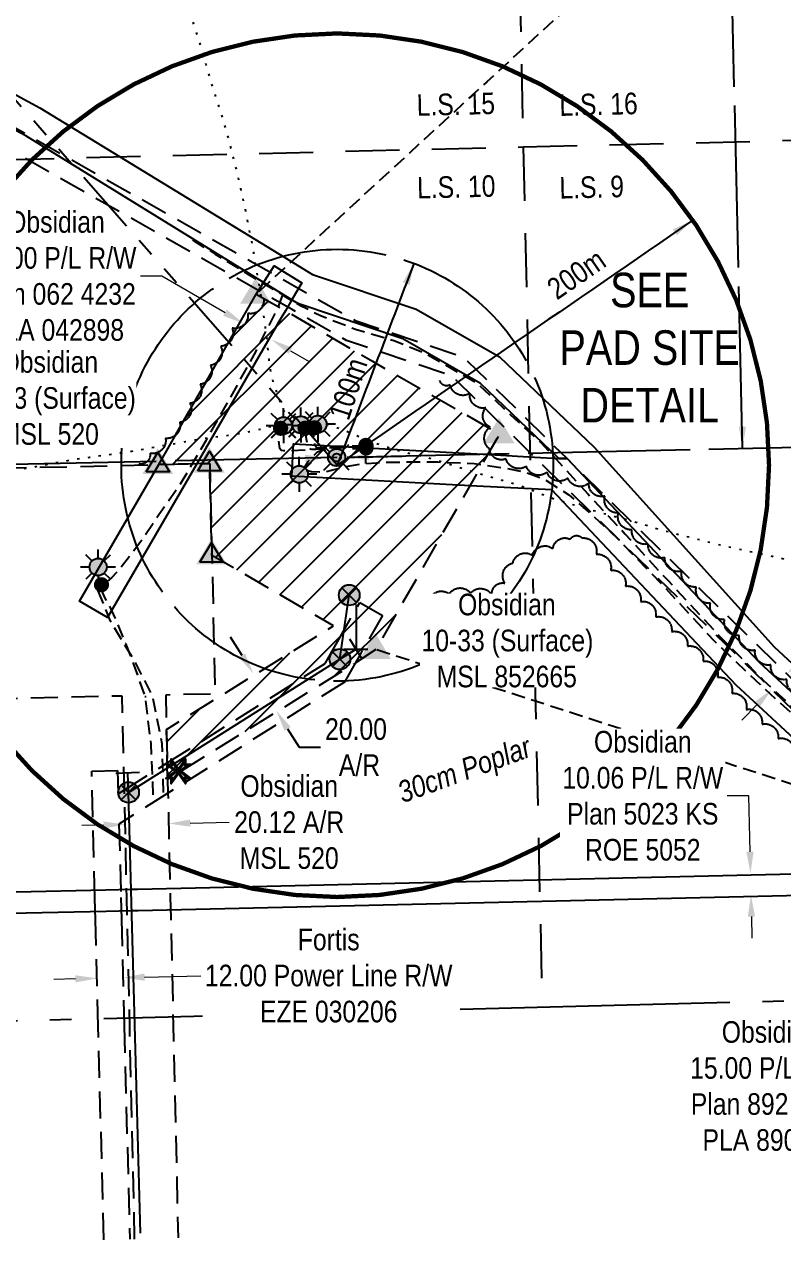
# Model space of a CAD drawing. Extents: x 603314 to 607594, y 5892047 to 5896223.
# Drawn here: x 606852 to 607203, y 5893960 to 5894525 of the extents above; entities that cross this region are included whole.
import ezdxf
from ezdxf.enums import TextEntityAlignment as Align

# ---------------------------------------------------------------- set-up
doc = ezdxf.new("R2010")
doc.units = 0
doc.header["$LTSCALE"] = 5
doc.header["$PDSIZE"] = 5
for name, pattern in [('0', [1, 1, 0]), ('foc-ACCESSROAD', [3.75, 2.5, -1.25]), ('foc-BUFFER', [16.75, 15, -1.75]), ('foc-COORDS', [16.75, 15, -1.75]), ('foc-DOT', [1, 0.2, -0.8]), ('foc-DRILLPATH', [14.75, 6, -1.75, 1.75, -1.75, 1.75, -1.75]), ('foc-FLOWLINE', [3.75, 2.5, -1.25]), ('foc-LSD', [8, 5, -3]), ('foc-QUARTERLINE', [33, 25, -3, 2, -3]), ('foc-TIELINE', [1.875, 1.25, -0.625]), ('POWERLINE5', [7.8, 2.4, -0.6, 0.6, -0.6, 0.6, -0.6, 2.4]), ('UG_PIPE', [1.875, 1.25, -0.625])]:
    doc.linetypes.add(name, pattern=pattern)
doc.layers.get('Defpoints').update_dxf_attribs({"color": 9})
for name, color, linetype in [('ABADATA-DRILL', 8, 'foc-DOT'), ('AS-PIPE-UG', 44, 'UG_PIPE'), ('AS-POWER', 104, 'foc-POWER'), ('AS-POWER-EXISTING', 72, 'POWERLINE5'), ('AS-SYMBOL', 7, 'Continuous'), ('AUX-BUFFER', 7, 'foc-BUFFER'), ('C-AR', 13, 'foc-ACCESSROAD'), ('C-RW', 13, 'Continuous'), ('C-WS', 13, 'foc-ACCESSROAD'), ('C-WS-S', 13, 'Continuous'), ('DETAIL-T', 7, 'Continuous'), ('F-EZE', 190, 'foc-FLOWLINE'), ('L-MON', 1, 'Continuous'), ('L-SECQ', 8, 'foc-QUARTERLINE'), ('L-SECTION-LSD', 7, 'foc-LSD'), ('L-TIE', 7, 'foc-TIELINE'), ('P-OFFSETS', 7, 'foc-COORDS'), ('P-PDRILLPATH', 12, 'foc-DRILLPATH'), ('P-PROPOSED-EXISTING-H', 59, 'Continuous'), ('P-TXT', 4, 'Continuous'), ('T-BUSH', 110, '0'), ('T-BUSH-T', 110, 'Continuous')]:
    doc.layers.add(name, color=color, linetype=linetype)
for name, color, linetype, lineweight in [('C-AR-T', 13, 'Continuous', 9), ('C-RW-T', 13, 'Continuous', 9), ('F-EZE-T', 190, 'Continuous', 9)]:
    doc.layers.add(name, color=color, linetype=linetype, lineweight=lineweight)
doc.styles.add('100L', font='ARIALN.TTF', dxfattribs={"height": 11})
doc.styles.add('80CG', font='ARIALN.TTF', dxfattribs={"height": 10})
doc.styles.add('80L', font='ARIALN.TTF', dxfattribs={"height": 10})
doc.styles.add('80LS', font='ARIALNI.TTF', dxfattribs={"height": 10})
doc.styles.add('foc-LtypeFont', font='ARIALN.TTF', dxfattribs={"height": 7.35})
doc.linetypes.add('foc-POWER', pattern='A,6,-1,["P",foc-LtypeFont,S=0.2,R=0,X=-0.625,Y=-0.75],-1.24,4', length=12.24)
doc.dimstyles.new('CG2011', dxfattribs={"dimscale": 5, "dimtxt": 9, "dimasz": 2, "dimexe": 0.2, "dimexo": 0.0625, "dimgap": 0.5, "dimtad": 0, "dimtih": 1, "dimtoh": 1, "dimzin": 0, "dimdsep": 46, "dimtxsty": '80CG', "dimcen": 0.1, "dimse1": 1, "dimse2": 1, "dimclrd": 256, "dimclrt": 256, "dimaunit": 1, "dimadec": 4, "dimazin": 0, "dimtfac": 0.06, "dimtofl": 0, "dimtmove": 0, "dimatfit": 1, "dimfxl": 0.2, "dimtolj": 1, "dimtzin": 0, "dimlwd": -1, "dimarcsym": 0})
doc.dimstyles.new('Compass 5 000', dxfattribs={"dimscale": 5, "dimtxt": 9, "dimasz": 2, "dimexe": 0.2, "dimexo": 0.0625, "dimgap": 0.5, "dimtad": 0, "dimtih": 1, "dimtoh": 1, "dimzin": 0, "dimdsep": 46, "dimtxsty": '80CG', "dimcen": 0.1, "dimse1": 1, "dimse2": 1, "dimclrd": 256, "dimclrt": 256, "dimaunit": 1, "dimadec": 4, "dimazin": 0, "dimtfac": 0.06, "dimtofl": 0, "dimtmove": 0, "dimatfit": 1, "dimfxl": 0.2, "dimtolj": 1, "dimtzin": 0, "dimlwd": -1, "dimarcsym": 0})

# ---------------------------------------------------------------- blocks, each defined once
blk = doc.blocks.new('*D95')
at = {"layer": 'Defpoints', "color": 0, "transparency": 16777216}
for p in [(606885.48, 5894084.93), (606897.48, 5894085.24), (606897.52, 5894083.77)]:
    blk.add_point(p, dxfattribs=at)
at = {"layer": 'F-EZE-T', "transparency": 16777216}
for p, q in [((606907.52, 5894084.02), (606933.64, 5894084.68)), ((606875.52, 5894083.21), (606865.53, 5894082.95))]:
    blk.add_line(p, q, dxfattribs=at)
for points in [[(606875.48, 5894084.87), (606875.56, 5894081.54), (606885.52, 5894083.46)], [(606907.48, 5894085.69), (606907.56, 5894082.35), (606897.52, 5894083.77)]]:
    blk.add_solid(points, dxfattribs=at)
at = {"layer": 'F-EZE-T', "transparency": 16777216, "insert": (606992.78, 5894084.68), "char_height": 10, "attachment_point": 5, "style": '80CG', "bg_fill": 3, "box_fill_scale": 1.1, "bg_fill_color": 256, "bg_fill_true_color": 13158600, "bg_fill_transparency": 0}
blk.add_mtext('\\A1;Fortis\\P12.00 Power Line R/W\\PEZE 030206', dxfattribs=at)
blk = doc.blocks.new('*D99')
at = {"layer": 'C-AR-T', "transparency": 16777216}
for p, q in [((606888.54, 5894154.43), (606878.54, 5894154.21)), ((606928.66, 5894155.33), (606946.77, 5894155.74))]:
    blk.add_line(p, q, dxfattribs=at)
for points in [[(606888.5, 5894156.1), (606888.58, 5894152.76), (606898.54, 5894154.65)], [(606928.62, 5894157), (606928.7, 5894153.66), (606918.66, 5894155.11)]]:
    blk.add_solid(points, dxfattribs=at)
at = {"layer": 'Defpoints', "color": 0, "transparency": 16777216}
for p in [(606918.66, 5894155.11), (606918.97, 5894141.13), (606898.85, 5894140.68)]:
    blk.add_point(p, dxfattribs=at)
at = {"layer": 'C-AR-T', "transparency": 16777216, "insert": (606974.5, 5894155.74), "char_height": 10, "attachment_point": 5, "style": '80CG', "bg_fill": 3, "box_fill_scale": 1.1, "bg_fill_color": 256, "bg_fill_true_color": 13158600, "bg_fill_transparency": 0}
blk.add_mtext('\\A1;Obsidian\\P20.12 A/R\\PMSL 520', dxfattribs=at)
blk = doc.blocks.new('*D100')
at = {"layer": 'C-RW-T', "transparency": 16777216}
for p, q in [((606915.59, 5894408.59), (606905.59, 5894408.59)), ((606944.77, 5894391.63), (606915.59, 5894408.59)), ((606975.04, 5894374.05), (606983.68, 5894369.03))]:
    blk.add_line(p, q, dxfattribs=at)
for points in [[(606945.61, 5894393.08), (606943.94, 5894390.19), (606953.42, 5894386.61)], [(606975.87, 5894375.49), (606974.2, 5894372.61), (606966.39, 5894379.08)]]:
    blk.add_solid(points, dxfattribs=at)
at = {"layer": 'Defpoints', "color": 0, "transparency": 16777216}
for p in [(606953.42, 5894386.61), (606946.93, 5894375.44), (606959.9, 5894367.9)]:
    blk.add_point(p, dxfattribs=at)
at = {"layer": 'C-RW-T', "transparency": 16777216, "insert": (606866.51, 5894408.59), "char_height": 10, "attachment_point": 5, "style": '80CG'}
blk.add_mtext('\\A1;Obsidian\\P15.00 P/L R/W\\PPlan 062 4232\\PPLA 042898', dxfattribs=at)
blk = doc.blocks.new('*D102')
at = {"layer": 'C-RW-T', "transparency": 16777216}
for p, q in [((607326.04, 5894119.49), (607332.83, 5894126.83)), ((607302.27, 5894093.81), (607246.46, 5894033.54)), ((607246.46, 5894033.54), (607236.46, 5894033.54))]:
    blk.add_line(p, q, dxfattribs=at)
for points in [[(607324.82, 5894120.62), (607327.26, 5894118.36), (607319.24, 5894112.15)], [(607301.04, 5894094.95), (607303.49, 5894092.68), (607309.06, 5894101.15)]]:
    blk.add_solid(points, dxfattribs=at)
at = {"layer": 'Defpoints', "color": 0, "transparency": 16777216}
for p in [(607225.29, 5894199.14), (607215.11, 5894188.14), (607319.24, 5894112.15)]:
    blk.add_point(p, dxfattribs=at)
at = {"layer": 'C-RW-T', "transparency": 16777216, "insert": (607197.37, 5894033.54), "char_height": 10, "attachment_point": 5, "style": '80CG'}
blk.add_mtext('\\A1;Obsidian\\P15.00 P/L R/W\\PPlan 892 2941\\PPLA 890027', dxfattribs=at)
blk = doc.blocks.new('*D107')
at = {"layer": 'C-RW-T', "transparency": 16777216}
for p, q in [((607279.53, 5894175.98), (607296.34, 5894191.11)), ((607296.34, 5894191.11), (607306.34, 5894191.11)), ((607257.12, 5894155.79), (607249.69, 5894149.1))]:
    blk.add_line(p, q, dxfattribs=at)
for points in [[(607278.42, 5894177.21), (607280.65, 5894174.74), (607272.1, 5894169.28)], [(607256, 5894157.03), (607258.23, 5894154.55), (607264.55, 5894162.49)]]:
    blk.add_solid(points, dxfattribs=at)
at = {"layer": 'Defpoints', "color": 0, "transparency": 16777216}
for p in [(607199.6, 5894249.8), (607192.05, 5894243), (607272.1, 5894169.28)]:
    blk.add_point(p, dxfattribs=at)
at = {"layer": 'C-RW-T', "transparency": 16777216, "insert": (607345.42, 5894191.11), "char_height": 10, "attachment_point": 5, "style": '80CG', "bg_fill": 3, "box_fill_scale": 1.1, "bg_fill_color": 256, "bg_fill_true_color": 13158600, "bg_fill_transparency": 0}
blk.add_mtext('\\A1;Obsidian\\P10.00 P/L R/W\\PPlan 982 3785\\PPLA 981078', dxfattribs=at)
blk = doc.blocks.new('*D110')
at = {"layer": 'C-AR-T', "transparency": 16777216}
for p, q in [((607212.05, 5894231.6), (607219.05, 5894238.75)), ((607219.05, 5894238.75), (607229.05, 5894238.75)), ((607191.03, 5894210.15), (607184.03, 5894203.01))]:
    blk.add_line(p, q, dxfattribs=at)
for points in [[(607210.86, 5894232.77), (607213.24, 5894230.44), (607205.05, 5894224.46)], [(607189.84, 5894211.32), (607192.22, 5894208.98), (607198.03, 5894217.29)]]:
    blk.add_solid(points, dxfattribs=at)
at = {"layer": 'Defpoints', "color": 0, "transparency": 16777216}
for p in [(607139.13, 5894289.07), (607132.11, 5894281.9), (607205.05, 5894224.46)]:
    blk.add_point(p, dxfattribs=at)
at = {"layer": 'C-AR-T', "transparency": 16777216, "insert": (607280.55, 5894238.75), "char_height": 10, "attachment_point": 5, "style": '80CG'}
blk.add_mtext('\\A1;Obsidian\\P10.06 Flowline R/W\\PROE 3225', dxfattribs=at)
blk = doc.blocks.new('*D112')
at = {"layer": 'C-RW-T', "transparency": 16777216}
for p, q in [((607187.28, 5894167.92), (607177.28, 5894167.92)), ((607187.84, 5894142.04), (607187.28, 5894167.92)), ((607188.49, 5894112.02), (607188.71, 5894102.02))]:
    blk.add_line(p, q, dxfattribs=at)
for points in [[(607189.51, 5894142.08), (607186.17, 5894142.01), (607188.06, 5894132.04)], [(607190.16, 5894112.06), (607186.83, 5894111.98), (607188.28, 5894122.02)]]:
    blk.add_solid(points, dxfattribs=at)
at = {"layer": 'Defpoints', "color": 0, "transparency": 16777216}
for p in [(607132.65, 5894130.84), (607188.06, 5894132.04), (607132.87, 5894120.82)]:
    blk.add_point(p, dxfattribs=at)
at = {"layer": 'C-RW-T', "transparency": 16777216, "insert": (607138.19, 5894167.92), "char_height": 10, "attachment_point": 5, "style": '80CG', "bg_fill": 3, "box_fill_scale": 1.1, "bg_fill_color": 256, "bg_fill_true_color": 13158600, "bg_fill_transparency": 0}
blk.add_mtext('\\A1;Obsidian\\P10.06 P/L R/W\\PPlan 5023 KS\\PROE 5052', dxfattribs=at)
blk = doc.blocks.new('GAS')
h = blk.add_hatch(color=255)
h.dxf.hatch_style = 1
edge = h.paths.add_edge_path()
edge.add_arc((0, 0), 0.9, 0, 360)
for p, q in [((-0.57, 0.57), (-1.14, 1.14)), ((0, 0.81), (0, 1.62)), ((0.57, 0.57), (1.14, 1.14)), ((-0.81, 0), (-1.62, 0)), ((1.62, 0), (0.81, 0)), ((-0.57, -0.57), (-1.14, -1.14)), ((0, -0.81), (0, -1.62)), ((1.14, -1.14), (0.57, -0.57))]:
    blk.add_line(p, q)
blk.add_circle((0, 0), 0.8)
blk = doc.blocks.new('RISER')
h = blk.add_hatch(color=255)
h.dxf.hatch_style = 1
edge = h.paths.add_edge_path()
edge.add_arc((0, 0), 0.7, 0, 360)
blk.add_hatch(color=48).paths.add_polyline_path([(0.58, -0.15), (-0.58, -0.15, 0.774597)])
at = {"color": 48}
blk.add_line((-0.58, -0.15), (0.58, -0.15), dxfattribs=at)
blk.add_circle((0, 0), 0.6, dxfattribs=at)
blk = doc.blocks.new('*U118')
at = {"color": 72}
blk.add_line((1.1, 0.05), (-1.1, -0.05), dxfattribs=at)
at = {"layer": 'AS-SYMBOL', "color": 72, "flags": 128}
blk.add_lwpolyline([(0.08, -1.81), (0, 0)], dxfattribs=at)
blk = doc.blocks.new('POWERPOLE')
h = blk.add_hatch(color=255)
edge = h.paths.add_edge_path()
edge.add_arc((0, 0), 0.96, 0, 360)
at = {"linetype": 'Continuous'}
for p, q in [((0.68, -0.68), (-0.68, 0.68)), ((-0.68, -0.68), (0.68, 0.68))]:
    blk.add_line(p, q, dxfattribs=at)
blk.add_circle((0, 0), 0.96, dxfattribs=at)
blk = doc.blocks.new('*U117')
at = {"color": 72}
blk.add_line((0.58, -0.93), (-0.58, 0.93), dxfattribs=at)
at = {"layer": 'AS-SYMBOL', "color": 72, "flags": 128}
blk.add_lwpolyline([(-1.49, -0.93), (0, 0)], dxfattribs=at)
blk = doc.blocks.new('*U137')
at = {"color": 72}
blk.add_line((1.1, 0.05), (-1.1, -0.05), dxfattribs=at)
at = {"layer": 'AS-SYMBOL', "color": 72, "flags": 128}
blk.add_lwpolyline([(0.08, -1.81), (0, 0)], dxfattribs=at)
blk = doc.blocks.new('DYN_ANCHOR')
at = {"color": 72}
blk.add_line((-1.1, 0), (1.1, 0), dxfattribs=at)
at = {"layer": 'AS-SYMBOL', "color": 72, "flags": 128}
blk.add_lwpolyline([(0, 4.125), (0, 0)], dxfattribs=at)
blk = doc.blocks.new('TEMP')
h = blk.add_hatch(color=255)
h.dxf.hatch_style = 1
h.paths.add_polyline_path([(0, 0.25), (-0.67, 1.15), (-0.67, 0.67), (-1.15, 0.67), (-0.25, 0), (-1.15, -0.67), (-0.67, -0.67), (-0.67, -1.15), (0, -0.25), (0.67, -1.15), (0.67, -0.67), (1.15, -0.67), (0.25, 0), (1.15, 0.67), (0.67, 0.67), (0.67, 1.15)])
h.paths.add_polyline_path([(0.57, 0.85), (0.57, 0.57), (0.85, 0.57), (0.08, 0), (0.85, -0.57), (0.57, -0.57), (0.57, -0.85), (0, -0.08), (-0.57, -0.85), (-0.57, -0.57), (-0.85, -0.57), (-0.08, 0), (-0.85, 0.57), (-0.57, 0.57), (-0.57, 0.85), (0, 0.08)], flags=16)
h = blk.add_hatch(color=1)
h.dxf.hatch_style = 1
h.paths.add_polyline_path([(0, 0.08), (-0.57, 0.85), (-0.57, 0.57), (-0.85, 0.57), (-0.08, 0), (-0.85, -0.57), (-0.57, -0.57), (-0.57, -0.85), (0, -0.08), (0.57, -0.85), (0.57, -0.57), (0.85, -0.57), (0.08, 0), (0.85, 0.57), (0.57, 0.57), (0.57, 0.85)])
at = {"color": 1}
for p, q in [((-0.08, 0), (0.08, 0)), ((0, 0.08), (0, -0.08))]:
    blk.add_line(p, q, dxfattribs=at)
at = {"color": 255, "flags": 128}
blk.add_lwpolyline([(-0.25, 0), (-1.15, 0.67), (-0.67, 0.67), (-0.67, 1.15), (0, 0.25), (0.67, 1.15), (0.67, 0.67), (1.15, 0.67), (0.25, 0), (1.15, -0.67), (0.67, -0.67), (0.67, -1.15), (0, -0.25), (-0.67, -1.15), (-0.67, -0.67), (-1.15, -0.67)], close=True, dxfattribs=at)
at = {"color": 1, "flags": 128}
blk.add_lwpolyline([(-0.08, 0), (-0.85, 0.57), (-0.57, 0.57), (-0.57, 0.85), (0, 0.08), (0.57, 0.85), (0.57, 0.57), (0.85, 0.57), (0.08, 0), (0.85, -0.57), (0.57, -0.57), (0.57, -0.85), (0, -0.08), (-0.57, -0.85), (-0.57, -0.57), (-0.85, -0.57)], close=True, dxfattribs=at)
blk = doc.blocks.new('*D163')
at = {"layer": 'Defpoints', "color": 0, "transparency": 16777216}
for p in [(606970.79, 5894232.43), (606981.35, 5894215.43), (606968.48, 5894207.44)]:
    blk.add_point(p, dxfattribs=at)
at = {"layer": 'P-TXT', "transparency": 16777216}
for p, q in [((606952.65, 5894232.94), (606947.38, 5894241.43)), ((606973.75, 5894198.94), (606979.03, 5894190.45)), ((606979.03, 5894190.45), (606989.03, 5894190.45))]:
    blk.add_line(p, q, dxfattribs=at)
for points in [[(606954.07, 5894233.81), (606951.24, 5894232.06), (606957.93, 5894224.44)], [(606975.17, 5894199.82), (606972.34, 5894198.06), (606968.48, 5894207.44)]]:
    blk.add_solid(points, dxfattribs=at)
at = {"layer": 'P-TXT', "transparency": 16777216, "insert": (607005.42, 5894190.45), "char_height": 10, "attachment_point": 5, "style": '80CG'}
blk.add_mtext('\\A1;20.00\\P A/R', dxfattribs=at)
blk = doc.blocks.new('TRIA')
blk.add_hatch(color=255).paths.add_polyline_path([(-0.04, 1.52), (-1.47, -0.87), (1.39, -0.87)])
blk = doc.blocks.new('TRIAA')
blk.add_blockref('TRIA', (0, 0))
blk = doc.blocks.new('TRIB')
at = {"color": 1}
blk.add_lwpolyline([(-1.12, -0.67), (-0.04, 1.13), (1.04, -0.67)], close=True, dxfattribs=at)
blk = doc.blocks.new('TRIBB')
blk.add_blockref('TRIB', (0, 0))
blk = doc.blocks.new('TRICC')
for name in ['TRIAA', 'TRIBB']:
    blk.add_blockref(name, (0, 0))
blk = doc.blocks.new('plspike')
blk.add_blockref('TRICC', (0, 0))
blk = doc.blocks.new('STRIA')
blk.add_hatch(color=255).paths.add_polyline_path([(-0.04, 1.52), (-1.47, -0.87), (1.39, -0.87)])
blk = doc.blocks.new('STRIAA')
blk.add_blockref('STRIA', (0, 0))
blk = doc.blocks.new('STRIB')
at = {"color": 1}
blk.add_solid([(-1.12, -0.67), (-0.04, 1.13), (1.04, -0.67)], dxfattribs=at)
blk = doc.blocks.new('STRIBB')
blk.add_blockref('STRIB', (0, 0))
blk = doc.blocks.new('STRICC')
for name in ['STRIAA', 'STRIBB']:
    blk.add_blockref(name, (0, 0))
blk = doc.blocks.new('fdspike')
blk.add_blockref('STRICC', (0, 0))
blk = doc.blocks.new('WC')
at = {"layer": 'L-MON'}
h = blk.add_hatch(color=255, dxfattribs=at)
h.dxf.hatch_style = 1
edge = h.paths.add_edge_path()
edge.add_arc((0, 0), 0.9, 0, 360)
at = {"layer": 'L-MON', "color": 240, "flags": 128}
for points in [[(0.52, 0.61), (1.13, 1.21)], [(-0.62, 0.5), (-1.23, 1.12)], [(-1.18, -1.18), (-0.56, -0.57)], [(1.16, -1.18), (0.56, -0.57)]]:
    blk.add_lwpolyline(points, dxfattribs=at)
at = {"layer": 'L-MON', "color": 240}
for radius in [0.8, 0.373]:
    blk.add_circle((0, 0), radius, dxfattribs=at)

msp = doc.modelspace()

# ---------------------------------------------------------------- hatches: boundary and pattern name
at = {"layer": 'P-PROPOSED-EXISTING-H'}
h = msp.add_hatch(dxfattribs=at)
h.set_pattern_fill('ANSI31', color=256, scale=3.5, style=0)
h.set_pattern_definition([(45, (-4.97, -3.846), (-7.857724106, 7.857724106), [])])
h.paths.add_polyline_path([(607070.586, 5894333.206), (607014.531, 5894235.267), (607005.004, 5894229.353), (606918.196, 5894175.461), (606918.02, 5894183.165), (606917.665, 5894198.685), (606994.924, 5894246.648), (606938.698, 5894279.282), (606937.725, 5894321.842), (606931.652, 5894321.703), (606914.076, 5894321.301), (606957.776, 5894396.594), (606959.18, 5894400.209), (606972.769, 5894392.547), (606973.922, 5894391.874), (607013.001, 5894369.195), (607071.89, 5894335.476)])

# ---------------------------------------------------------------- linework, layer by layer
at = {"layer": 'ABADATA-DRILL', "flags": 128}
for points in [[(606978.834, 5894339.956), (606978.834, 5894339.956), (606978.73, 5894339.693), (606978.655, 5894339.472), (606978.588, 5894339.34), (606978.539, 5894339.279), (606978.352, 5894339.155), (606978.073, 5894339.098), (606977.711, 5894339.19), (606977.294, 5894339.471), (606976.805, 5894339.9), (606976.223, 5894340.427), (606975.568, 5894341.073), (606974.87, 5894341.858), (606974.109, 5894342.811), (606973.314, 5894343.933), (606972.504, 5894345.235), (606971.762, 5894346.689), (606971.147, 5894348.226), (606970.632, 5894349.775), (606970.096, 5894351.373), (606969.479, 5894353.05), (606968.819, 5894354.825), (606968.096, 5894356.73), (606967.381, 5894358.734), (606966.744, 5894360.84), (606966.204, 5894363.069), (606965.802, 5894365.36), (606965.46, 5894367.703), (606965.145, 5894370.167), (606964.847, 5894372.741), (606964.608, 5894375.386), (606964.357, 5894378.101), (606964.046, 5894380.805), (606963.686, 5894383.518), (606962.941, 5894389.062), (606962.558, 5894391.915), (606962.153, 5894394.776), (606961.306, 5894400.479), (606960.897, 5894403.08), (606959.918, 5894408.39), (606958.945, 5894413.899), (606958.069, 5894419.491), (606957.099, 5894424.851), (606956.041, 5894430.138), (606955.065, 5894435.308), (606954.052, 5894440.346), (606952.929, 5894445.372), (606951.818, 5894450.329), (606950.71, 5894455.165), (606949.52, 5894460.04), (606948.204, 5894465.222), (606946.938, 5894470.385), (606945.68, 5894475.198), (606944.125, 5894480.344), (606942.479, 5894485.469), (606940.863, 5894490.664), (606939.186, 5894495.878), (606937.599, 5894501.074), (606936.11, 5894506.401), (606934.601, 5894511.679), (606933.024, 5894516.915), (606931.356, 5894522.139), (606929.715, 5894527.094), (606928.094, 5894532.049), (606926.423, 5894536.972), (606924.713, 5894541.885), (606922.889, 5894546.966), (606921.062, 5894552.156), (606919.352, 5894557.499), (606917.704, 5894562.784), (606916.243, 5894567.712), (606914.662, 5894573.559), (606913.055, 5894579.644), (606911.413, 5894585.959), (606909.673, 5894592.232), (606907.751, 5894598.09), (606905.624, 5894603.284), (606903.311, 5894607.873), (606901.108, 5894612.035), (606899.115, 5894616.131), (606897.364, 5894620.193), (606895.75, 5894623.948), (606894.114, 5894627.302), (606892.472, 5894630.516), (606891.058, 5894633.786), (606889.914, 5894637.101), (606888.806, 5894640.557), (606887.617, 5894644.551), (606886.412, 5894648.775), (606885.203, 5894652.719), (606883.993, 5894656.313), (606882.862, 5894659.899), (606882.07, 5894662.652), (606881.832, 5894663.467), (606880.849, 5894666.725), (606879.872, 5894669.724), (606878.779, 5894672.971)], [(606970.747, 5894339.886), (606970.747, 5894339.886), (606970.715, 5894339.985), (606970.664, 5894340.054), (606970.613, 5894340.073), (606970.563, 5894340.082), (606970.364, 5894340.047), (606970.015, 5894339.97), (606969.488, 5894339.828), (606968.803, 5894339.633), (606967.998, 5894339.384), (606967.063, 5894339.123), (606966.049, 5894338.871), (606964.945, 5894338.586), (606963.742, 5894338.259), (606962.4, 5894337.889), (606960.938, 5894337.526), (606959.335, 5894337.17), (606957.652, 5894336.832), (606955.9, 5894336.463), (606954.089, 5894336.062), (606952.158, 5894335.639), (606950.026, 5894335.261), (606947.732, 5894334.95), (606945.318, 5894334.636), (606942.845, 5894334.33), (606940.291, 5894334.013), (606937.649, 5894333.644), (606934.957, 5894333.254), (606932.216, 5894332.822), (606929.416, 5894332.349), (606926.506, 5894331.834), (606923.578, 5894331.279), (606920.559, 5894330.751), (606917.46, 5894330.252), (606914.201, 5894329.709), (606910.884, 5894329.104), (606907.408, 5894328.426), (606903.872, 5894327.737), (606900.195, 5894327.145), (606896.495, 5894326.622), (606892.786, 5894326.109), (606889.167, 5894325.597), (606881.988, 5894324.547), (606878.349, 5894324.045), (606874.739, 5894323.544), (606867.605, 5894322.314), (606860.345, 5894320.861), (606852.964, 5894319.476), (606849.268, 5894318.843), (606845.631, 5894318.212), (606842.075, 5894317.552), (606835.025, 5894316.134), (606827.867, 5894314.613), (606820.789, 5894313.115), (606813.679, 5894311.695), (606806.287, 5894310.359), (606798.704, 5894309.06), (606790.961, 5894307.746), (606782.86, 5894306.395), (606774.736, 5894305.112), (606766.862, 5894303.876), (606759.226, 5894302.715), (606751.599, 5894301.604), (606743.643, 5894300.456), (606735.567, 5894299.265), (606727.642, 5894298.057), (606719.546, 5894296.886), (606711.318, 5894295.821), (606703.259, 5894294.811), (606695.539, 5894293.798), (606687.951, 5894292.768), (606680.302, 5894291.707), (606672.554, 5894290.663), (606664.675, 5894289.616), (606656.877, 5894288.572), (606649.119, 5894287.468), (606641.785, 5894286.254), (606634.263, 5894284.925), (606626.519, 5894283.671), (606618.821, 5894282.569), (606611.009, 5894281.694), (606602.952, 5894281.013), (606594.817, 5894280.281), (606586.921, 5894279.535), (606579.447, 5894278.757), (606571.929, 5894277.689), (606568.233, 5894277.036), (606564.617, 5894276.365), (606557.726, 5894274.99), (606551.048, 5894273.46), (606544.832, 5894271.871), (606539.095, 5894270.342), (606533.576, 5894268.908), (606528.006, 5894267.513), (606522.264, 5894266.155), (606516.28, 5894264.52), (606510.252, 5894262.555), (606504.207, 5894260.469), (606498.046, 5894258.231), (606492.035, 5894255.966), (606486.094, 5894253.692), (606483.258, 5894252.589), (606480.274, 5894251.422), (606474.715, 5894249.077), (606469.358, 5894246.636), (606463.448, 5894243.863)], [(606970.747, 5894339.886), (606970.747, 5894339.886), (606970.715, 5894339.985), (606970.664, 5894340.054), (606970.613, 5894340.073), (606970.563, 5894340.082), (606970.364, 5894340.047), (606970.015, 5894339.97), (606969.488, 5894339.828), (606968.803, 5894339.633), (606967.998, 5894339.384), (606967.063, 5894339.123), (606966.049, 5894338.871), (606964.945, 5894338.586), (606963.742, 5894338.259), (606962.4, 5894337.889), (606960.938, 5894337.526), (606959.335, 5894337.17), (606957.652, 5894336.832), (606955.9, 5894336.463), (606954.089, 5894336.062), (606952.158, 5894335.639), (606950.026, 5894335.261), (606947.732, 5894334.95), (606945.318, 5894334.636), (606942.845, 5894334.33), (606940.291, 5894334.013), (606937.649, 5894333.644), (606934.957, 5894333.254), (606932.216, 5894332.822), (606929.416, 5894332.349), (606926.506, 5894331.834), (606923.578, 5894331.279), (606920.559, 5894330.751), (606917.46, 5894330.252), (606914.201, 5894329.709), (606910.884, 5894329.104), (606907.408, 5894328.426), (606903.872, 5894327.737), (606900.195, 5894327.145), (606896.495, 5894326.622), (606892.786, 5894326.109), (606889.167, 5894325.597), (606881.988, 5894324.547), (606878.349, 5894324.045), (606874.739, 5894323.544), (606867.605, 5894322.314), (606860.345, 5894320.861), (606852.964, 5894319.476), (606849.268, 5894318.843), (606845.631, 5894318.212), (606842.075, 5894317.552), (606835.025, 5894316.134), (606827.867, 5894314.613), (606820.789, 5894313.115), (606813.679, 5894311.695), (606806.287, 5894310.359), (606798.704, 5894309.06), (606790.961, 5894307.746), (606782.86, 5894306.395), (606774.736, 5894305.112), (606766.862, 5894303.876), (606759.226, 5894302.715), (606751.599, 5894301.604), (606743.643, 5894300.456), (606735.567, 5894299.265), (606727.642, 5894298.057), (606719.546, 5894296.886), (606711.318, 5894295.821), (606703.259, 5894294.811), (606695.539, 5894293.798), (606687.951, 5894292.768), (606680.302, 5894291.707), (606672.554, 5894290.663), (606664.675, 5894289.616), (606656.877, 5894288.572), (606649.119, 5894287.468), (606641.785, 5894286.254), (606634.263, 5894284.925), (606626.519, 5894283.671), (606618.821, 5894282.569), (606611.009, 5894281.694), (606602.952, 5894281.013), (606594.817, 5894280.281), (606586.921, 5894279.535), (606579.447, 5894278.757), (606571.929, 5894277.689), (606568.233, 5894277.036), (606564.617, 5894276.365), (606557.726, 5894274.99), (606551.048, 5894273.46), (606544.832, 5894271.871), (606539.095, 5894270.342), (606533.576, 5894268.908), (606528.006, 5894267.513), (606522.264, 5894266.155), (606516.28, 5894264.52), (606510.252, 5894262.555), (606504.207, 5894260.469), (606498.046, 5894258.231), (606492.035, 5894255.966), (606486.094, 5894253.692), (606483.258, 5894252.589), (606480.274, 5894251.422), (606474.715, 5894249.077), (606469.358, 5894246.636), (606463.448, 5894243.863)], [(606986.785, 5894340.134), (606986.785, 5894340.134), (606986.973, 5894340.198), (606987.123, 5894340.231), (606987.253, 5894340.234), (606987.343, 5894340.236), (606987.712, 5894340.244), (606988.223, 5894340.236), (606988.944, 5894340.182), (606989.846, 5894340.112), (606990.857, 5894340.085), (606991.938, 5894340.039), (606993.043, 5894339.834), (606994.182, 5894339.439), (606995.383, 5894338.946), (606996.554, 5894338.482), (606997.744, 5894338.038), (606999.115, 5894337.559), (607002.163, 5894336.337), (607007.306, 5894334.051), (607013.311, 5894331.665), (607020.145, 5894329.317), (607027.204, 5894327.205), (607033.649, 5894325.699), (607040.246, 5894324.116), (607047.477, 5894321.927), (607054.933, 5894319.523), (607062.447, 5894317.171), (607069.979, 5894314.949), (607076.972, 5894313.085), (607083.553, 5894310.911), (607090.429, 5894308.005), (607097.743, 5894305.267), (607104.973, 5894303.079), (607112.101, 5894301.038), (607119.44, 5894298.921), (607124.09, 5894297.635), (607128.688, 5894296.408), (607133.479, 5894295.095), (607138.433, 5894293.615), (607143.338, 5894292.144), (607148.039, 5894290.789), (607152.669, 5894289.522), (607157.396, 5894288.328), (607162.456, 5894287.081), (607167.586, 5894285.765), (607172.706, 5894284.48), (607177.743, 5894283.332), (607182.639, 5894282.251), (607187.443, 5894281.208), (607192.066, 5894280.242), (607196.649, 5894279.264), (607201.434, 5894278.191), (607206.231, 5894277.038), (607213.675, 5894275.164), (607218.775, 5894273.878), (607226.214, 5894272.204), (607233.111, 5894270.638), (607237.223, 5894269.699), (607239.122, 5894269.342), (607244.89, 5894268.14), (607248.771, 5894267.227), (607252.409, 5894266.458), (607255.701, 5894265.962), (607258.618, 5894265.717), (607261.613, 5894265.524), (607264.78, 5894265.255), (607267.714, 5894265.09), (607270.294, 5894265.138), (607272.831, 5894265.265), (607275.779, 5894265.411), (607279.015, 5894265.623), (607282.2, 5894265.895), (607283.188, 5894265.987), (607285.263, 5894266.223), (607289.15, 5894266.85), (607291.4, 5894267.311)]]:
    msp.add_lwpolyline(points, dxfattribs=at)
at = {"layer": 'AS-PIPE-UG', "flags": 128}
for points in [[(606929.732, 5894425.304), (606940.234, 5894418.783), (606955.62, 5894409.386), (606970.676, 5894400.453), (606971.458, 5894399.919), (606973.484, 5894398.54), (606979.47, 5894395.179), (606988.925, 5894390.311), (607005.126, 5894384.046), (607023.01, 5894378.805), (607037.206, 5894372.93), (607061.401, 5894359.078), (607079.142, 5894342.367), (607090.981, 5894331.467), (607112.881, 5894307.559), (607129.943, 5894289.298), (607149.872, 5894267.594), (607173.743, 5894241.872), (607194.151, 5894221.346), (607214.115, 5894202.949), (607232.433, 5894186.39), (607251.7, 5894168.944), (607271.937, 5894150.657), (607290.428, 5894132.765), (607308.919, 5894113.024), (607329.032, 5894093.224), (607352.31, 5894073.51), (607367.131, 5894058.282), (607370.783, 5894053.607), (607375.564, 5894046.554), (607380.153, 5894039.538), (607383.843, 5894032.615)], [(606971.463, 5894399.88), (606969.115, 5894393.742), (606958.838, 5894373.584), (606946.232, 5894350.55), (606935.898, 5894332.359), (606923.998, 5894312.197), (606914.14, 5894298.001), (606905.384, 5894285.036), (606895.98, 5894272.941), (606892.15, 5894268.905), (606889.585, 5894266.543), (606887.584, 5894265.716)], [(607009.888, 5894329.462), (607005.421, 5894329.243), (606999.536, 5894329.242), (606995.979, 5894329.097), (606988.807, 5894328.389), (606975.35, 5894327.649), (606971.827, 5894327.642), (606970.791, 5894327.84), (606970.083, 5894328.728), (606969.568, 5894333.556), (606970.464, 5894337.948)], [(606981.861, 5894337.828), (606981.966, 5894335.005), (606982.887, 5894330.87), (606983.523, 5894329.077), (606984.329, 5894328.468), (606988.758, 5894328.713), (606995.862, 5894329.386), (606999.605, 5894329.489), (607005.254, 5894329.686), (607009.783, 5894329.853)], [(607009.81, 5894330.208), (607005.094, 5894329.869), (606999.495, 5894329.704), (606995.847, 5894329.62), (606988.789, 5894328.984), (606987.308, 5894328.841), (606986.425, 5894330.259), (606985.893, 5894334.251), (606986.225, 5894338.13)], [(607009.918, 5894329.051), (607005.652, 5894328.408), (606999.619, 5894329.097), (606995.983, 5894328.862), (606992.492, 5894328.406), (606989.06, 5894327.718), (606987.273, 5894326.966), (606985.584, 5894325.141), (606983.162, 5894322.631), (606981.384, 5894319.833)], [(607009.989, 5894321.763), (607009.997, 5894322.648), (607009.994, 5894323.855), (607009.83, 5894326.961), (607010.081, 5894328.625), (607010.081, 5894328.625)], [(606982.425, 5894318.68), (606984.759, 5894318.144), (606988.514, 5894317.929), (606991.445, 5894318.121), (606994.066, 5894318.657), (607000.437, 5894320.319), (607007.549, 5894321.608), (607009.96, 5894321.768), (607014.856, 5894322.185), (607021.505, 5894322.45), (607032.05, 5894322.547), (607043.325, 5894322.54), (607060.194, 5894321.758), (607067.202, 5894320.807), (607073.018, 5894319.947), (607083.121, 5894318.001), (607092.479, 5894314.675), (607103.881, 5894307.367), (607113.214, 5894299.282), (607121.82, 5894291.463), (607127.238, 5894286.356), (607148.033, 5894264.787), (607171.519, 5894239.389), (607192.502, 5894219.43), (607212.945, 5894200.844), (607230.703, 5894184.529), (607249.714, 5894166.872), (607269.761, 5894148.238), (607288.29, 5894130.618), (607307.59, 5894111.865), (607328.291, 5894092.404), (607349.649, 5894071.298), (607363.438, 5894055.336), (607366.253, 5894050.08), (607369.874, 5894041.948), (607373.761, 5894034.95), (607382.283, 5894023.561)], [(606916.321, 5894169.506), (606915.697, 5894191.993), (606911.246, 5894214.154), (606902.436, 5894231.326), (606898.048, 5894238.265), (606891.707, 5894248.837), (606888.983, 5894255.906), (606885.492, 5894264.014)], [(606911.579, 5894168.413), (606910.591, 5894191.86), (606910.591, 5894191.86), (606907.89, 5894213.935), (606907.89, 5894213.935), (606901.687, 5894231.347), (606898.787, 5894238.402), (606894.015, 5894250.105), (606891.074, 5894256.403), (606889.199, 5894259.774), (606887.089, 5894264.328)]]:
    msp.add_lwpolyline(points, dxfattribs=at)
at = {"layer": 'AS-POWER', "flags": 128}
msp.add_lwpolyline([(606905.647, 5893965.425), (606900.12, 5894169.532), (606997.968, 5894231.199), (607002.272, 5894260.868)], dxfattribs=at)
at = {"layer": 'AUX-BUFFER', "color": 251, "linetype": 'foc-BUFFER'}
msp.add_circle((606996.731, 5894321.012), 99.959, dxfattribs=at)
at = {"layer": 'C-AR', "flags": 128}
msp.add_lwpolyline([(606580.245, 5894628.991), (606659.764, 5894583.884), (606663.488, 5894581.771), (606674.924, 5894575.284), (606678.232, 5894573.407), (606790.032, 5894509.985), (606967.799, 5894409.146), (606980.846, 5894401.746), (607005.075, 5894388.003), (607055.121, 5894371.156), (607103.166, 5894324.05), (607297.003, 5894134.226), (607307.733, 5894123.715), (607326.657, 5894105.181), (607355.384, 5894076.961), (607341.37, 5894076.599), (607293.678, 5894123.393), (607283.352, 5894133.507), (607088.048, 5894324.814), (607076.059, 5894336.558), (607069.124, 5894343.349), (607049.725, 5894362.353), (607017.971, 5894373.041), (607000.949, 5894378.77), (606975.793, 5894393.04), (606962.746, 5894400.44), (606678.483, 5894561.693), (606675.128, 5894563.596), (606659.968, 5894572.196), (606658.522, 5894573.016), (606580.419, 5894617.321)], dxfattribs=at)
at = {"layer": 'C-RW'}
for points in [[(606804.905, 5894515.754), (606858.975, 5894486.535), (606972.467, 5894417.189), (606985.27, 5894409.367), (607033.301, 5894393.217), (607071.824, 5894371.241), (607115.694, 5894329.328), (607198.995, 5894236.965), (607309.722, 5894134.454)], [(607295.364, 5894134.198), (607191.872, 5894229.931), (607103.166, 5894324.05), (607099.326, 5894324.199), (607063.093, 5894358.808), (607027.112, 5894379.546), (606978.893, 5894395.72), (606977.74, 5894396.393), (606964.937, 5894404.216), (606852.497, 5894473.558), (606790.104, 5894506.706)], [(607274.474, 5894132.996), (607181.373, 5894219.24), (607096.022, 5894309.691), (607061.386, 5894311.277), (606975.731, 5894315.952), (606976.551, 5894330.898), (607069.82, 5894325.809), (607088.048, 5894324.814), (607099.326, 5894324.199), (607103.166, 5894324.05), (607191.872, 5894229.931), (607295.364, 5894134.198)], [(606806.348, 5894122.634), (606889.53, 5894124.472), (606901.534, 5894124.737), (606904.276, 5894124.798), (606924.402, 5894125.243), (607274.117, 5894133.327)], [(607284.852, 5894123.5), (606924.631, 5894115.22), (606904.506, 5894114.775), (606901.793, 5894114.716), (606889.788, 5894114.45), (606807.91, 5894112.642)]]:
    msp.add_lwpolyline(points, dxfattribs=at)
msp.add_lwpolyline([(606931.652, 5894321.703), (606890.371, 5894250.582), (606877.4, 5894258.111), (606914.076, 5894321.301), (606959.18, 5894400.209), (606967.497, 5894413.343), (606980.299, 5894405.521), (606975.876, 5894397.9), (606972.769, 5894392.547), (606970.822, 5894389.194), (606931.652, 5894321.703)], close=True, dxfattribs=at)
at = {"layer": 'C-WS', "flags": 128}
msp.add_lwpolyline([(607070.586, 5894333.206), (607014.581, 5894235.672), (607005.004, 5894229.353), (606918.196, 5894175.461), (606918.02, 5894183.165), (606917.665, 5894198.685), (606994.924, 5894246.648), (606938.698, 5894279.282), (606937.725, 5894321.842), (606931.652, 5894321.703), (606914.076, 5894321.301), (606959.18, 5894400.209), (606972.769, 5894392.547), (606973.922, 5894391.874), (607013.001, 5894369.195), (607071.89, 5894335.476), (607070.586, 5894333.206)], close=True, dxfattribs=at)
msp.add_lwpolyline([(606902.923, 5893962.726), (606900.665, 5894061.511), (606899.536, 5894110.929), (606899.307, 5894120.952), (606898.49, 5894156.671), (606898.17, 5894170.659), (606897.176, 5894214.152), (606833.455, 5894212.694), (606831.015, 5894319.403), (606914.076, 5894321.301), (606931.652, 5894321.703), (606937.725, 5894321.842), (606938.698, 5894279.282), (606940.164, 5894215.134), (606917.301, 5894214.611), (606917.665, 5894198.685), (606918.02, 5894183.165), (606918.196, 5894175.461), (606918.339, 5894169.177), (606919.432, 5894121.397), (606919.661, 5894111.374), (606920.789, 5894062.029), (606923.047, 5893963.235)], dxfattribs=at)
at = {"layer": 'F-EZE'}
msp.add_lwpolyline([(606888.646, 5893962.365), (606886.095, 5894061.136), (606884.818, 5894110.604), (606884.56, 5894120.626), (606883.043, 5894179.37), (606895.045, 5894179.68), (606895.325, 5894168.867), (606898.17, 5894170.659), (606918.02, 5894183.165), (606991.088, 5894229.199), (606996.871, 5894239.321), (607007.224, 5894257.443), (607017.649, 5894251.486), (607007.296, 5894233.365), (607005.004, 5894229.353), (607000.026, 5894220.64), (606918.34, 5894169.177), (606898.49, 5894156.671), (606895.685, 5894154.904), (606896.564, 5894120.891), (606896.822, 5894110.869), (606898.098, 5894061.445), (606900.649, 5893962.669)], dxfattribs=at)
at = {"layer": 'L-SECQ'}
msp.add_line((606723.722, 5894060.678), (607493.801, 5894080.54), dxfattribs=at)
at = {"layer": 'L-SECTION-LSD'}
for p, q in [((607074.118, 5894866.569), (607082.864, 5894468.39)), ((607082.864, 5894468.39), (607484.943, 5894478.2)), ((606680.691, 5894458.578), (607082.864, 5894468.39)), ((607082.864, 5894468.39), (607091.611, 5894070.167))]:
    msp.add_line(p, q, dxfattribs=at)
at = {"layer": 'L-TIE'}
msp.add_line((607493.801, 5894080.546), (607014.581, 5894235.672), dxfattribs=at)
at = {"layer": 'P-OFFSETS', "flags": 128}
for points in [[(607184.408, 5894328.802), (607171.925, 5894868.829)], [(607001.35, 5894324.709), (607488.138, 5894335.592)], [(606996.654, 5894324.604), (606683.704, 5894317.901)]]:
    msp.add_lwpolyline(points, dxfattribs=at)
at = {"layer": 'P-OFFSETS'}
for points in [[(607185.991, 5894338.815), (607182.658, 5894338.788), (607184.408, 5894328.802)], [(606981.916, 5894325.854), (606982.024, 5894322.523), (606991.965, 5894324.512)]]:
    msp.add_solid(points, dxfattribs=at)
at = {"layer": 'P-PDRILLPATH'}
msp.add_line((606996.731, 5894321.012), (606637, 5894729), dxfattribs=at)
at = {"layer": 'T-BUSH', "flags": 128}
for points in [[(606962.643, 5894398.131, -0.5205671), (606955.348, 5894391.296, -0.5205671), (606948.054, 5894384.462, -0.5205671), (606942.768, 5894376.082, -0.5205671), (606938.03, 5894367.28, -0.5205671), (606933.292, 5894358.478, -0.5205671), (606928.554, 5894349.677, -0.5205671), (606923.816, 5894340.875, -0.5205671), (606917.244, 5894333.465, -0.5205671), (606910.045, 5894326.529, -0.5205671), (606904.936, 5894321.607, -0.5205671)], [(607372.245, 5894137.857, -0.5205671), (607362.248, 5894138.126, -0.5205671), (607352.252, 5894138.395, -0.5205671), (607342.255, 5894138.663, -0.5205671), (607332.26, 5894138.463, -0.5205671), (607322.264, 5894138.177, -0.5205671), (607312.268, 5894137.89, -0.5205671), (607302.272, 5894137.604, -0.5205671), (607293.737, 5894141.238, -0.5205671), (607286.383, 5894148.014, -0.5205671), (607279.029, 5894154.79, -0.5205671), (607271.675, 5894161.566, -0.5205671), (607264.417, 5894168.444, -0.5205671), (607257.231, 5894175.399, -0.5205671), (607250.046, 5894182.354, -0.5205671), (607242.639, 5894189.064, -0.5205671), (607235.007, 5894195.526, -0.5205671), (607227.376, 5894201.988, -0.5205671), (607219.81, 5894208.526, -0.5205671), (607212.358, 5894215.194, -0.5205671), (607204.905, 5894221.862, -0.5205671), (607197.513, 5894228.596, -0.5205671), (607190.195, 5894235.411, -0.5205671), (607182.878, 5894242.227, -0.5205671), (607176.079, 5894249.543, -0.5205671), (607169.529, 5894257.099, -0.5205671), (607162.978, 5894264.655, -0.5205671), (607156.215, 5894271.991, -0.5205671), (607148.438, 5894278.277, -0.5205671), (607140.661, 5894284.563, -0.5205671), (607133.162, 5894291.126, -0.5205671), (607126.914, 5894298.934, -0.5205671), (607120.666, 5894306.742, -0.5205671), (607113.236, 5894312.691, -0.5205671), (607103.516, 5894315.042, -0.5205671), (607093.885, 5894317.725, -0.5205671), (607084.291, 5894320.544, -0.5205671), (607074.906, 5894323.984, -0.5205671), (607067.224, 5894328.656, -0.5205671), (607067.591, 5894338.649, -0.5205671), (607065.605, 5894347.631, -0.5205671), (607058.105, 5894354.246, -0.5205671), (607048.948, 5894358.244, -0.5205671), (607044.223, 5894360.279, -0.5205671)], [(607039.093, 5894258.405, -0.5205671), (607048.617, 5894261.455, -0.5205671), (607058.436, 5894261.782, -0.5205671), (607068.392, 5894260.849, -0.5205671), (607074.356, 5894266.427, -0.5205671), (607078.038, 5894275.724, -0.5205671), (607087.079, 5894279.397, -0.5205671), (607096.604, 5894282.398, -0.5205671), (607104.65, 5894286.744, -0.5205671), (607110.099, 5894287.311, -0.5205671), (607116.651, 5894279.763, -0.5205671), (607123.349, 5894272.337, -0.5205671), (607130.169, 5894265.027, -0.5205671), (607137.19, 5894257.906, -0.5205671), (607144.211, 5894250.786, -0.5205671), (607151.538, 5894243.983, -0.5205671), (607158.916, 5894237.232, -0.5205671), (607166.14, 5894230.33, -0.5205671), (607172.79, 5894222.862, -0.5205671), (607179.44, 5894215.393, -0.5205671), (607186.09, 5894207.925, -0.5205671), (607193.396, 5894201.114, -0.5205671), (607200.881, 5894194.483, -0.5205671), (607208.366, 5894187.852, -0.5205671), (607215.774, 5894181.135, -0.5205671), (607223.133, 5894174.364, -0.5205671), (607230.495, 5894167.596, -0.5205671), (607237.932, 5894160.911, -0.5205671), (607245.37, 5894154.227, -0.5205671), (607252.809, 5894147.545, -0.5205671), (607260.257, 5894140.872, -0.5205671), (607265.566, 5894134.887, -0.5205671), (607255.575, 5894135.204, -0.5205671), (607248.321, 5894135.614, -0.5205671)]]:
    msp.add_lwpolyline(points, format="xyb", dxfattribs=at)

# ---------------------------------------------------------------- block references
at = {"layer": 'AS-POWER-EXISTING'}
for p, xscale, yscale, zscale in [((607002.272, 5894260.868), 5, 5, 5), ((607002.272, 5894260.868), 4.99796935, 4.99796935, 4.99796935), ((606997.968, 5894231.199), 5, 5, 5), ((606997.968, 5894231.199), 4.99796935, 4.99796935, 4.99796935), ((606900.12, 5894169.532), 5, 5, 5), ((606900.12, 5894169.532), 4.99796935, 4.99796935, 4.99796935)]:
    msp.add_blockref('POWERPOLE', p, dxfattribs=dict(at, xscale=xscale, yscale=yscale, zscale=zscale))
at = {"layer": 'AS-SYMBOL'}
for name, p, xscale, yscale, zscale in [('GAS', (606971.85, 5894339.325), 5, 5, 5), ('GAS', (606979.949, 5894339.7), 5, 5, 5), ('GAS', (606987.795, 5894340.001), 5, 5, 5), ('RISER', (606970.504, 5894338.094), 4.99796935, 4.99796935, 4.99796935), ('RISER', (606970.504, 5894338.094), 4.99796935, 4.99796935, 4.99796935), ('RISER', (606981.849, 5894338.16), 4.99796935, 4.99796935, 4.99796935), ('RISER', (606981.849, 5894338.16), 4.99796935, 4.99796935, 4.99796935), ('RISER', (606986.23, 5894338.351), 4.99796935, 4.99796935, 4.99796935), ('RISER', (606986.23, 5894338.351), 4.99796935, 4.99796935, 4.99796935), ('RISER', (607009.982, 5894330.223), 4.99796935, 4.99796935, 4.99796935), ('RISER', (607009.982, 5894330.223), 4.99796935, 4.99796935, 4.99796935), ('RISER', (607009.997, 5894329.812), 4.99796935, 4.99796935, 4.99796935), ('RISER', (607009.997, 5894329.812), 4.99796935, 4.99796935, 4.99796935), ('RISER', (607009.999, 5894329.448), 4.99796935, 4.99796935, 4.99796935), ('RISER', (607009.999, 5894329.448), 4.99796935, 4.99796935, 4.99796935), ('RISER', (607010.06, 5894328.989), 4.99796935, 4.99796935, 4.99796935), ('RISER', (607010.06, 5894328.989), 4.99796935, 4.99796935, 4.99796935), ('RISER', (606887.581, 5894265.69), 4.99796935, 4.99796935, 4.99796935), ('RISER', (606887.581, 5894265.69), 4.99796935, 4.99796935, 4.99796935), ('DYN_ANCHOR', (607005.439, 5894235.872), 5, 5, 5), ('*U117', (607005.439, 5894235.872), 5, 5, 5)]:
    msp.add_blockref(name, p, dxfattribs=dict(at, xscale=xscale, yscale=yscale, zscale=zscale))
at = {"layer": 'C-WS-S', "xscale": 4.99796935, "yscale": 4.99796935, "zscale": 4.99796935}
for p in [(606971.854, 5894339.31), (606979.925, 5894339.711), (606987.783, 5894339.985), (606979.125, 5894316.798), (606886.034, 5894273.887)]:
    msp.add_blockref('GAS', p, dxfattribs=at)
at = {"layer": 'L-MON', "xscale": 5, "yscale": 5, "zscale": 5}
for name, p in [('fdspike', (606959.18, 5894400.209)), ('fdspike', (607071.89, 5894335.476)), ('plspike', (606937.725, 5894321.842)), ('WC', (606996.457, 5894324.6)), ('plspike', (606938.713, 5894279.411)), ('fdspike', (607014.581, 5894235.672))]:
    msp.add_blockref(name, p, dxfattribs=at)

# ---------------------------------------------------------------- texts
at = {"layer": 'AUX-BUFFER', "style": '80CG'}
for s, rotation, p in [('200m', 34.59382, (607107.422, 5894409.498)), ('100m', 71.75807, (607001.702, 5894356.382))]:
    msp.add_text(s, height=9.9959, rotation=rotation, dxfattribs=at).set_placement(p, align=Align.MIDDLE_CENTER)
at = {"layer": 'DETAIL-T', "color": 3, "insert": (607141.384, 5894375.472), "char_height": 15.9935, "width": 82.65848, "attachment_point": 5, "style": '80CG'}
msp.add_mtext('SEE\\PPAD SITE\\PDETAIL', dxfattribs=at)
at = {"layer": 'T-BUSH-T', "style": '80LS'}
msp.add_text('30cm Poplar', height=10, rotation=20, dxfattribs=at).set_placement((607055.534, 5894180.17), align=Align.MIDDLE_CENTER)

# ---------------------------------------------------------------- dimensions: what is measured, and where the dimension line sits
at = {"layer": 'C-AR-T'}
dim = msp.add_linear_dim(base=(607205.052, 5894224.463), p1=(607132.107, 5894281.903), p2=(607139.135, 5894289.072), angle=45.57432, text='Obsidian\\P10.06 Flowline R/W\\PROE 3225', dimstyle='Compass 5 000', dxfattribs=at)
dim.commit()
dim.dimension.update_dxf_attribs({"geometry": '*D110', "text_midpoint": (607280.546, 5894238.746), "dimtype": 161})
at = {"layer": 'C-RW-T'}
dim = msp.add_linear_dim(base=(607319.244, 5894112.15), p1=(607215.106, 5894188.145), p2=(607225.29, 5894199.144), angle=47.20271, text='Obsidian\\P15.00 P/L R/W\\PPlan 892 2941\\PPLA 890027', dimstyle='Compass 5 000', dxfattribs=at)
dim.commit()
dim.dimension.update_dxf_attribs({"geometry": '*D102', "text_midpoint": (607197.372, 5894033.541), "dimtype": 161})

# ---------------------------------------------------------------- leaders
at = {"layer": 'AUX-BUFFER', "linetype": 'Continuous', "path_type": 1}
for points in [[(607161.304, 5894434.517), (606996.731, 5894321.012)], [(607032.209, 5894414.463), (606996.731, 5894321.012)]]:
    msp.add_leader(points, dimstyle='CG2011', override={"dimasz": 2, "dimgap": 0.5, "dimtad": 0}, dxfattribs=at)
at = {"layer": 'P-OFFSETS', "path_type": 1}
msp.add_leader([(607001.35, 5894324.709), (607028.539, 5894325.317)], dimstyle='Compass 5 000', override={"dimgap": 0.5, "dimtad": 0}, dxfattribs=at)

# ---------------------------------------------------------------- next in the draw order: texts
at = {"layer": 'L-SECTION-LSD', "attachment_point": 1, "rotation": 1.37257, "style": '100L', "bg_fill": 3, "box_fill_scale": 1.5, "bg_fill_color": 256, "bg_fill_transparency": 0}
for s, width, insert, char_height in [('\\pi1.86;L.S. 15', 36.85945, (607031.522, 5894492.702), 9.99594), ('L.S. 16', 36.94144, (607099.454, 5894492.702), 9.9959), ('\\pi2.0433;L.S. 10', 36.95405, (607031.522, 5894454.433), 9.99594), ('L.S. 9', 30.52728, (607099.454, 5894454.433), 9.9959)]:
    msp.add_mtext_dynamic_manual_height_columns(s, width=width, gutter_width=55, heights=[0], dxfattribs=dict(at, insert=insert, char_height=char_height))

# ---------------------------------------------------------------- next in the draw order: linework, layer by layer
at = {"layer": 'AUX-BUFFER', "color": 251, "linetype": 'foc-BUFFER', "const_width": 1.999, "flags": 128}
msp.add_lwpolyline([(606796.812, 5894321.012, 1), (607196.65, 5894321.012, 1)], format="xyb", close=True, dxfattribs=at)
at = {"layer": 'L-TIE'}
msp.add_line((607476.085, 5894875.86), (606959.18, 5894400.209), dxfattribs=at)

# ---------------------------------------------------------------- next in the draw order: texts
at = {"layer": 'C-AR-T', "insert": (606823.253, 5894373.813), "char_height": 9.99594, "attachment_point": 1, "style": '80L', "bg_fill": 3, "box_fill_scale": 1.15, "bg_fill_color": 256, "bg_fill_true_color": 256, "bg_fill_transparency": 0}
msp.add_mtext_dynamic_manual_height_columns('\\pi17.59;Obsidian\\P\\pi0.67969;10-33 (Surface)\\P\\pi17.29;MSL 520', width=78.99495, gutter_width=50, heights=[0], dxfattribs=at)
at = {"layer": 'C-AR-T', "insert": (607035.077, 5894261.522), "char_height": 9.99594, "attachment_point": 1, "style": '80L', "bg_fill": 3, "box_fill_scale": 1, "bg_fill_color": 256, "bg_fill_transparency": 0}
msp.add_mtext_dynamic_manual_height_columns('\\pi17.59;Obsidian\\P\\pi0.67969;10-33 (Surface)\\P\\pi7.6925;MSL 852665', width=78.99495, gutter_width=50, heights=[0], dxfattribs=at)

# ---------------------------------------------------------------- next in the draw order: dimensions: what is measured, and where the dimension line sits
at = {"layer": 'C-AR-T'}
dim = msp.add_linear_dim(base=(606918.661, 5894155.105), p1=(606898.85, 5894140.677), p2=(606918.975, 5894141.128), angle=1.2848, text='Obsidian\\P20.12 A/R\\PMSL 520', dimstyle='Compass 5 000', override={"dimtfill": 1}, dxfattribs=at)
dim.commit()
dim.dimension.update_dxf_attribs({"geometry": '*D99', "text_midpoint": (606974.503, 5894155.735), "dimtype": 161})
at = {"layer": 'C-RW-T'}
dim = msp.add_linear_dim(base=(607272.1, 5894169.284), p1=(607192.046, 5894243.001), p2=(607199.596, 5894249.8), angle=42.00294, text='Obsidian\\P10.00 P/L R/W\\PPlan 982 3785\\PPLA 981078', dimstyle='Compass 5 000', override={"dimtfill": 1}, dxfattribs=at)
dim.commit()
dim.dimension.update_dxf_attribs({"geometry": '*D107', "text_midpoint": (607345.423, 5894191.11), "dimtype": 161})

# ---------------------------------------------------------------- next in the draw order: block references
at = {"layer": 'AS-SYMBOL', "xscale": 5, "yscale": 5, "zscale": 5}
for name in ['*U118', '*U137']:
    msp.add_blockref(name, (606899.703, 5894178.567), dxfattribs=at)
at = {"layer": 'L-MON'}
for name, p, xscale, yscale, zscale in [('plspike', (606913.866, 5894321.305), 5, 5, 5), ('TEMP', (606923.166, 5894179.307), 4.99796935, 4.99796935, 4.99796935)]:
    msp.add_blockref(name, p, dxfattribs=dict(at, xscale=xscale, yscale=yscale, zscale=zscale))

# ---------------------------------------------------------------- next in the draw order: dimensions: what is measured, and where the dimension line sits
at = {"layer": 'C-RW-T'}
dim = msp.add_linear_dim(base=(606953.421, 5894386.611), p1=(606959.898, 5894367.904), p2=(606946.93, 5894375.439), angle=149.8438, text='Obsidian\\P15.00 P/L R/W\\PPlan 062 4232\\PPLA 042898', dimstyle='Compass 5 000', dxfattribs=at)
dim.commit()
dim.dimension.update_dxf_attribs({"geometry": '*D100', "text_midpoint": (606866.507, 5894408.589), "dimtype": 161})
dim = msp.add_linear_dim(base=(607188.058, 5894132.044), p1=(607132.866, 5894120.815), p2=(607132.649, 5894130.841), angle=91.24358, text='Obsidian\\P10.06 P/L R/W\\PPlan 5023 KS\\PROE 5052', dimstyle='Compass 5 000', override={"dimtfill": 1}, dxfattribs=at)
dim.commit()
dim.dimension.update_dxf_attribs({"geometry": '*D112', "text_midpoint": (607138.193, 5894167.921), "dimtype": 161})
at = {"layer": 'F-EZE-T'}
dim = msp.add_linear_dim(base=(606897.522, 5894083.765), p1=(606885.482, 5894084.932), p2=(606897.485, 5894085.236), angle=1.4538, text='Fortis\\P12.00 Power Line R/W\\PEZE 030206', dimstyle='Compass 5 000', override={"dimtfill": 1}, dxfattribs=at)
dim.commit()
dim.dimension.update_dxf_attribs({"geometry": '*D95', "text_midpoint": (606992.777, 5894084.682), "dimtype": 161})
at = {"layer": 'P-TXT'}
dim = msp.add_linear_dim(base=(606968.48, 5894207.439), p1=(606970.792, 5894232.427), p2=(606981.347, 5894215.426), angle=301.83257, text='20.00\\P A/R', dimstyle='Compass 5 000', dxfattribs=at)
dim.commit()
dim.dimension.update_dxf_attribs({"geometry": '*D163', "text_midpoint": (607005.42, 5894190.447), "dimtype": 161})

doc.saveas('drawing.dxf')
